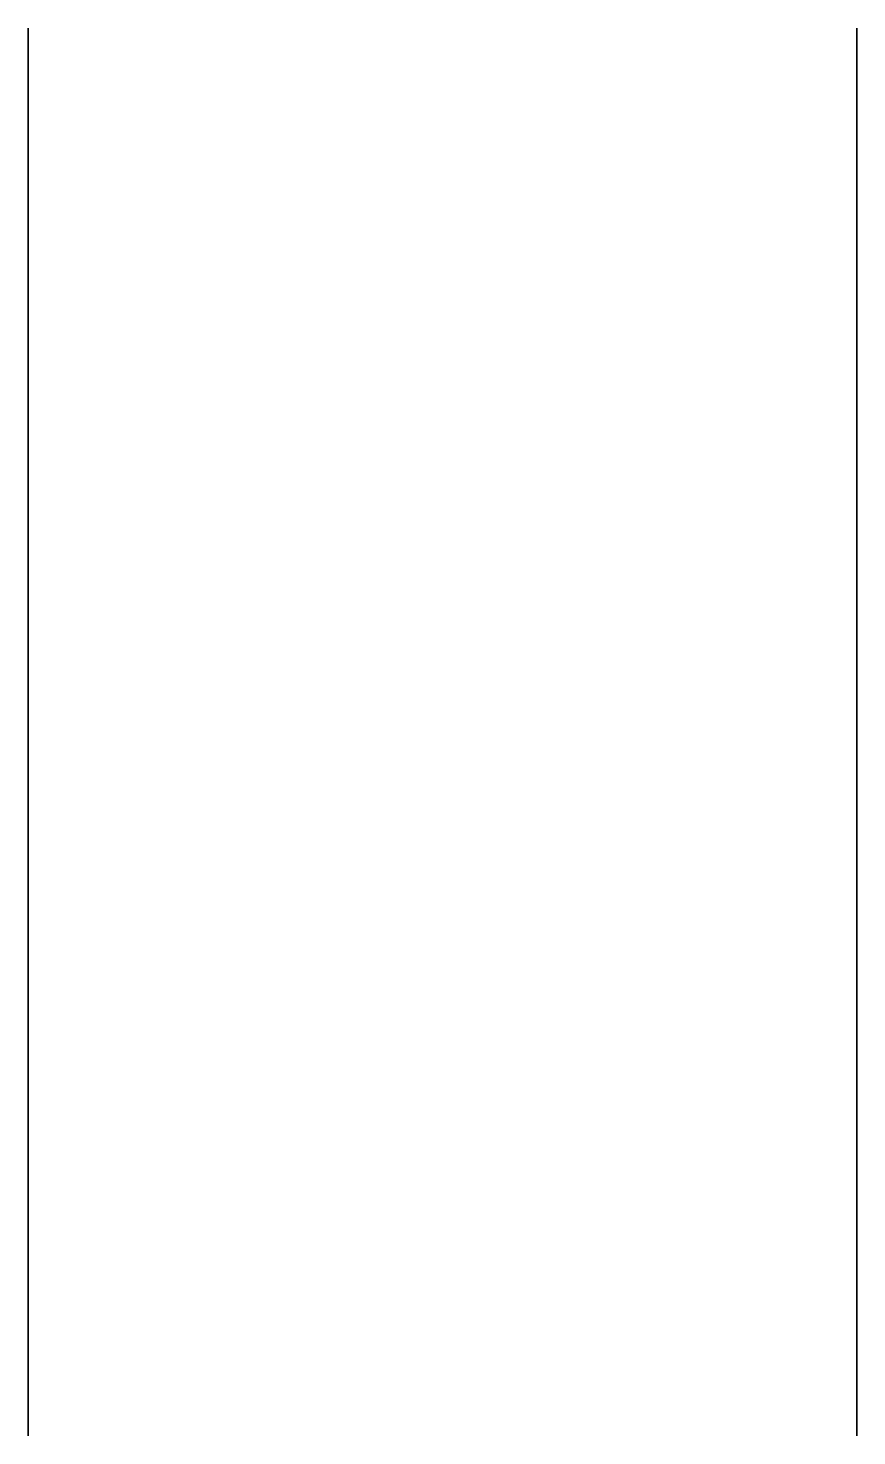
# Model space of a CAD drawing. Extents: x -0.1 to 0.1, y -0.23 to 0.11.
import ezdxf

# ---------------------------------------------------------------- set-up
doc = ezdxf.new("R2010")
doc.units = 0
doc.layers.add('SHASSIS', color=3, linetype='CONTINUOUS')

msp = doc.modelspace()

# ---------------------------------------------------------------- linework, layer by layer
at = {"layer": 'SHASSIS'}
for points in [[(-0.1, -0.23, -0.68), (-0.1, -0.17, -0.73), (-0.1, 0.11, -0.6), (-0.1, -0.07, -0.56)], [(-0.1, -0.07, -0.56), (-0.1, 0.11, -0.6), (-0.1, -0.17, -0.73), (-0.1, -0.23, -0.68)], [(-0.1, -0.14, -0.24), (-0.1, 0.11, -0.24), (-0.1, 0.11, -0.6), (-0.1, -0.07, -0.56)], [(-0.1, -0.07, -0.56), (-0.1, 0.11, -0.6), (-0.1, 0.11, -0.24), (-0.1, -0.14, -0.24)], [(0.1, -0.23, -0.68), (0.1, -0.17, -0.73), (0.1, 0.11, -0.6), (0.1, -0.07, -0.56)], [(0.1, -0.07, -0.56), (0.1, 0.11, -0.6), (0.1, -0.17, -0.73), (0.1, -0.23, -0.68)], [(0.1, -0.14, -0.24), (0.1, 0.11, -0.24), (0.1, 0.11, -0.6), (0.1, -0.07, -0.56)], [(0.1, -0.07, -0.56), (0.1, 0.11, -0.6), (0.1, 0.11, -0.24), (0.1, -0.14, -0.24)]]:
    msp.add_3dface(points, dxfattribs=at)

doc.saveas('drawing.dxf')
